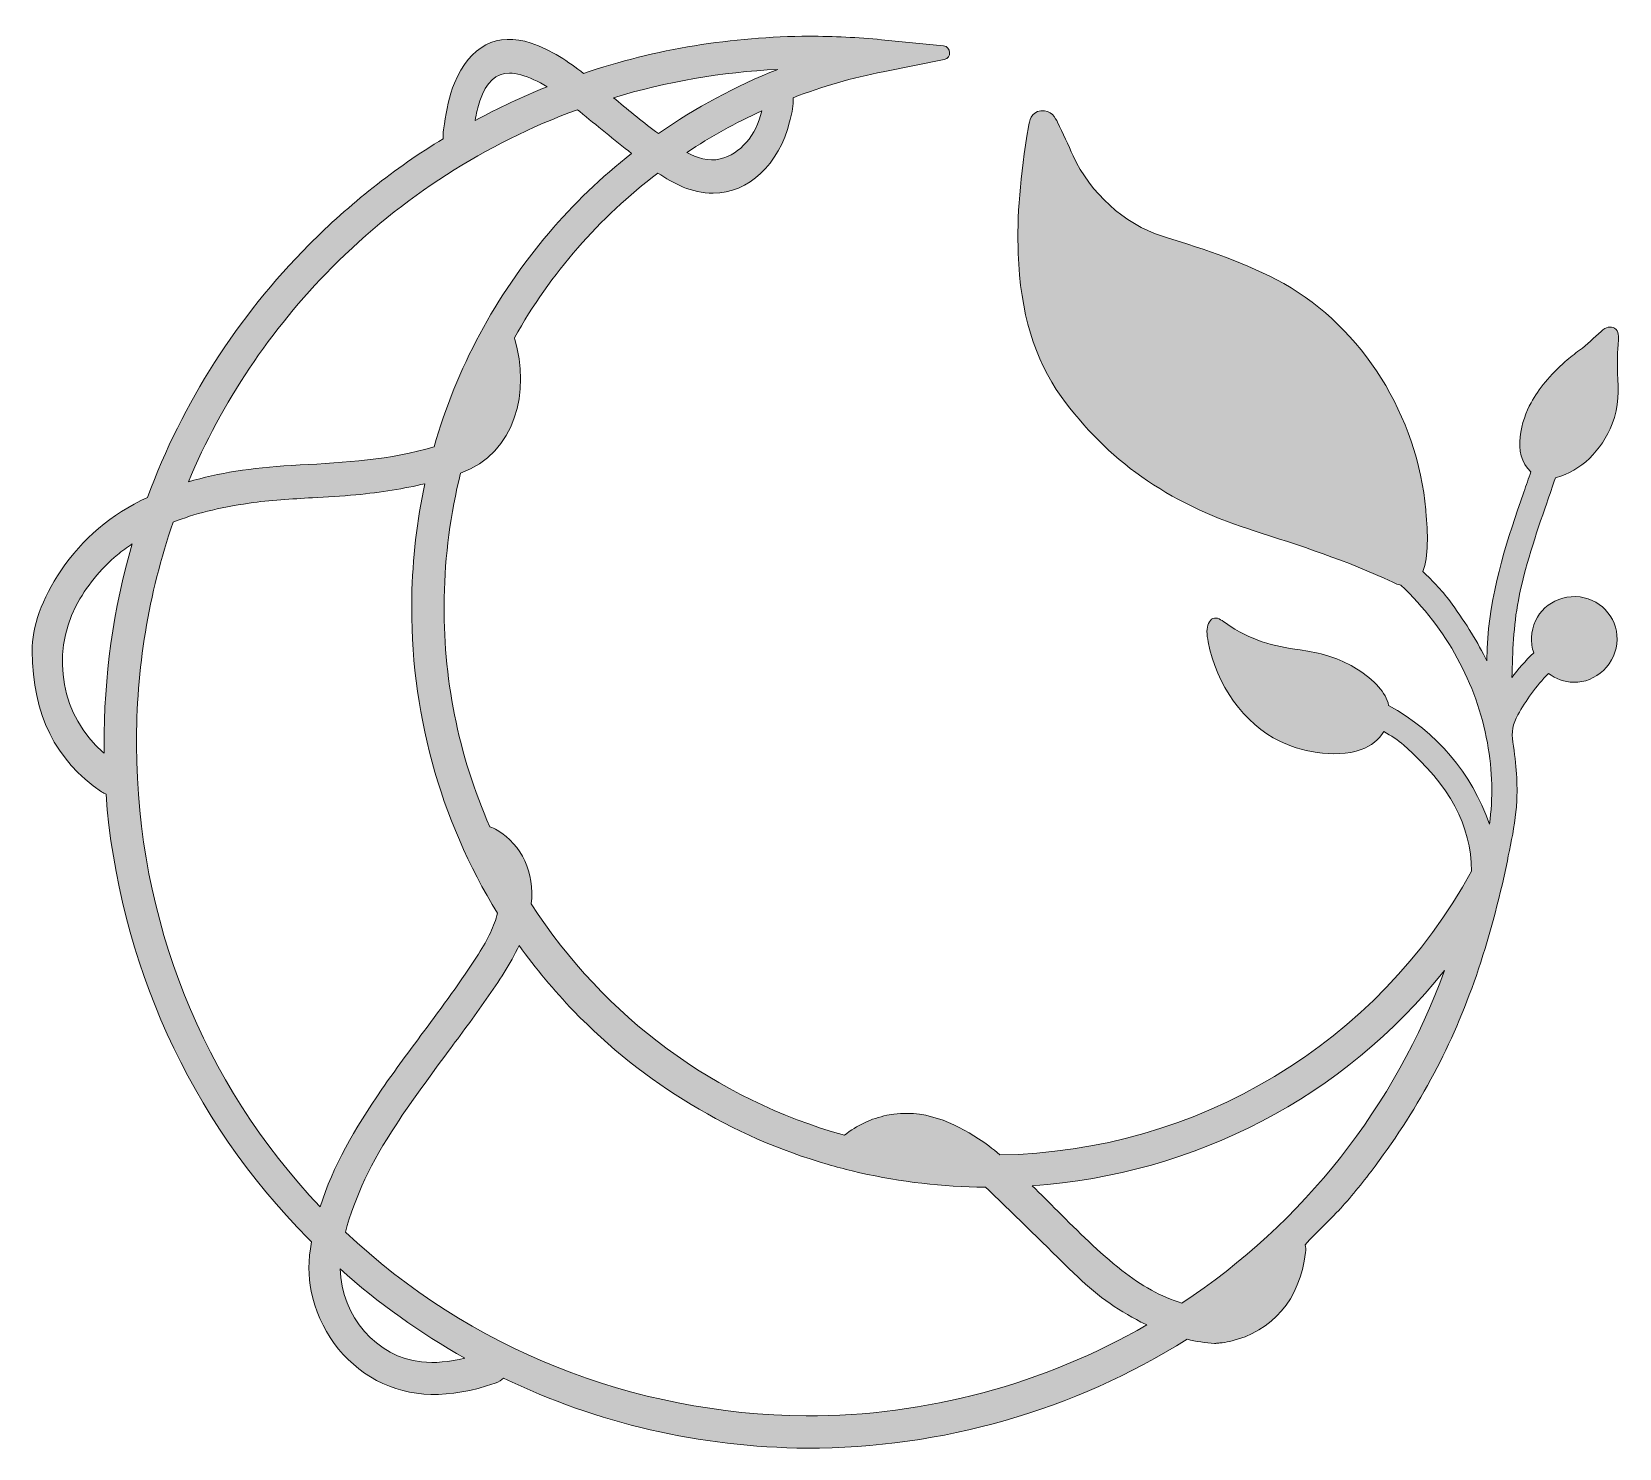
# Model space of a CAD drawing. Header units: inches. Extents: x -1.7 to 10.3, y -10.1 to 0.6.
import ezdxf

# ---------------------------------------------------------------- set-up
doc = ezdxf.new("R2010")
doc.units = ezdxf.units.IN
doc.header["$MEASUREMENT"] = 0
doc.layers.add('Layer 1', color=7, linetype='Continuous')

msp = doc.modelspace()

# ---------------------------------------------------------------- hatches: boundary and pattern name
at = {"layer": 'Layer 1', "true_color": 0xffffff}
h = msp.add_hatch(color=7, dxfattribs=at)
h.dxf.hatch_style = 2
edge = h.paths.add_edge_path()
edge.add_spline(control_points=[(10.303, -1.632), (10.275, -1.616), (10.238, -1.621), (10.201, -1.656), (10.148, -1.705), (10.098, -1.754), (10.037, -1.799), (10.002, -1.826), (9.964, -1.854), (9.93, -1.885), (9.816, -1.986), (9.729, -2.091), (9.671, -2.197), (9.602, -2.322), (9.519, -2.584), (9.67, -2.718), (9.652, -2.769), (9.635, -2.82), (9.617, -2.872), (9.617, -2.872), (9.591, -2.946), (9.591, -2.946), (9.478, -3.272), (9.355, -3.654), (9.34, -4.052), (9.34, -4.052), (9.337, -4.15), (9.337, -4.15), (9.269, -4.011), (9.182, -3.869), (9.074, -3.72), (9.007, -3.626), (8.929, -3.545), (8.852, -3.472), (8.898, -3.36), (8.89, -3.182), (8.876, -3.02), (8.876, -3.02), (8.875, -3.007), (8.875, -3.007), (8.814, -2.299), (8.393, -1.627), (7.802, -1.295), (7.52, -1.137), (7.207, -1.038), (6.905, -0.943), (6.905, -0.943), (6.876, -0.934), (6.876, -0.934), (6.596, -0.845), (6.334, -0.607), (6.208, -0.329), (6.17, -0.243), (6.13, -0.158), (6.09, -0.074), (6.075, -0.045), (6.042, 0.024), (5.963, 0.013), (5.888, 0.003), (5.877, -0.066), (5.87, -0.109), (5.806, -0.484), (5.782, -0.788), (5.792, -1.066), (5.808, -1.513), (5.914, -1.867), (6.117, -2.149), (6.462, -2.628), (6.925, -2.956), (7.534, -3.151), (7.534, -3.151), (7.554, -3.158), (7.554, -3.158), (7.925, -3.277), (8.276, -3.39), (8.625, -3.555), (8.647, -3.565), (8.667, -3.572), (8.687, -3.576), (9.036, -3.912), (9.257, -4.314), (9.341, -4.77), (9.38, -4.983), (9.385, -5.189), (9.356, -5.384), (9.219, -4.995), (8.963, -4.693), (8.594, -4.486), (8.572, -4.39), (8.492, -4.298), (8.35, -4.209), (8.246, -4.143), (8.123, -4.098), (7.983, -4.076), (7.983, -4.076), (7.924, -4.067), (7.924, -4.067), (7.715, -4.036), (7.557, -3.999), (7.359, -3.861), (7.328, -3.839), (7.294, -3.816), (7.265, -3.828), (7.235, -3.841), (7.221, -3.885), (7.22, -3.926), (7.219, -3.953), (7.224, -3.978), (7.229, -4.005), (7.289, -4.331), (7.502, -4.626), (7.771, -4.758), (7.906, -4.824), (8.182, -4.895), (8.387, -4.82), (8.463, -4.792), (8.52, -4.747), (8.558, -4.685), (8.612, -4.715), (8.663, -4.747), (8.708, -4.787), (9.059, -5.097), (9.218, -5.392), (9.221, -5.741), (8.512, -7.042), (7.147, -7.864), (5.654, -7.888), (5.596, -7.837), (5.544, -7.798), (5.492, -7.765), (5.306, -7.646), (5.079, -7.532), (4.799, -7.588), (4.679, -7.612), (4.571, -7.663), (4.479, -7.739), (3.503, -7.468), (2.663, -6.847), (2.109, -5.989), (2.134, -5.749), (2.041, -5.546), (1.851, -5.43), (1.833, -5.418), (1.814, -5.41), (1.796, -5.406), (1.555, -4.857), (1.439, -4.274), (1.45, -3.672), (1.456, -3.353), (1.497, -3.036), (1.574, -2.73), (1.995, -2.575), (2.1, -2.104), (1.984, -1.714), (1.983, -1.711), (1.982, -1.708), (1.981, -1.704), (2.256, -1.216), (2.621, -0.797), (3.067, -0.458), (3.182, -0.536), (3.32, -0.611), (3.485, -0.611), (3.485, -0.611), (3.485, -0.611), (3.485, -0.611), (3.751, -0.611), (3.983, -0.393), (4.063, -0.07), (4.063, -0.07), (4.067, -0.053), (4.067, -0.053), (4.08, -0.001), (4.094, 0.053), (4.089, 0.112), (4.309, 0.196), (4.539, 0.263), (4.771, 0.309), (4.771, 0.309), (5.232, 0.402), (5.232, 0.402), (5.29, 0.413), (5.286, 0.498), (5.227, 0.504), (5.227, 0.504), (4.759, 0.551), (4.759, 0.551), (4.58, 0.568), (4.395, 0.577), (4.211, 0.577), (3.626, 0.575), (3.051, 0.481), (2.504, 0.296), (2.393, 0.382), (2.261, 0.473), (2.108, 0.525), (1.851, 0.611), (1.645, 0.504), (1.527, 0.223), (1.486, 0.124), (1.469, 0.017), (1.452, -0.086), (1.452, -0.086), (1.445, -0.131), (1.445, -0.131), (1.441, -0.156), (1.44, -0.178), (1.443, -0.198), (1.076, -0.422), (0.734, -0.692), (0.428, -1), (-0.118, -1.55), (-0.529, -2.193), (-0.793, -2.912), (-1.071, -3.042), (-1.286, -3.224), (-1.45, -3.467), (-1.591, -3.676), (-1.67, -3.897), (-1.667, -4.074), (-1.661, -4.561), (-1.494, -4.899), (-1.141, -5.14), (-1.129, -5.147), (-1.118, -5.153), (-1.108, -5.157), (-1.016, -6.422), (-0.474, -7.615), (0.42, -8.52), (0.42, -8.52), (0.446, -8.546), (0.446, -8.546), (0.422, -8.686), (0.421, -8.805), (0.443, -8.918), (0.502, -9.207), (0.687, -9.459), (0.939, -9.594), (1.191, -9.728), (1.484, -9.735), (1.836, -9.615), (1.865, -9.605), (1.884, -9.591), (1.898, -9.576), (2.611, -9.92), (3.381, -10.099), (4.194, -10.107), (5.216, -10.107), (6.21, -9.822), (7.069, -9.283), (7.137, -9.299), (7.208, -9.309), (7.278, -9.314), (7.278, -9.314), (7.282, -9.314), (7.282, -9.314), (7.282, -9.314), (7.286, -9.314), (7.286, -9.314), (7.295, -9.313), (7.306, -9.311), (7.316, -9.31), (7.341, -9.308), (7.367, -9.305), (7.392, -9.299), (7.718, -9.223), (7.921, -8.983), (7.966, -8.625), (7.968, -8.605), (7.967, -8.586), (7.963, -8.568), (7.995, -8.53), (8.102, -8.423), (8.156, -8.369), (8.192, -8.333), (8.221, -8.304), (8.229, -8.295), (8.32, -8.192), (8.409, -8.083), (8.492, -7.972), (8.658, -7.75), (8.808, -7.514), (8.938, -7.27), (9.181, -6.813), (9.362, -6.287), (9.492, -5.663), (9.492, -5.663), (9.499, -5.625), (9.499, -5.625), (9.522, -5.517), (9.545, -5.405), (9.557, -5.292), (9.559, -5.269), (9.561, -5.245), (9.563, -5.221), (9.57, -5.084), (9.561, -4.935), (9.533, -4.764), (9.522, -4.691), (9.533, -4.625), (9.571, -4.558), (9.632, -4.447), (9.71, -4.341), (9.803, -4.244), (9.857, -4.285), (9.923, -4.309), (9.993, -4.311), (10.077, -4.313), (10.156, -4.281), (10.219, -4.221), (10.283, -4.159), (10.32, -4.074), (10.322, -3.988), (10.324, -3.812), (10.187, -3.669), (10.009, -3.663), (9.826, -3.66), (9.683, -3.79), (9.675, -3.973), (9.674, -4.012), (9.679, -4.051), (9.691, -4.088), (9.627, -4.151), (9.573, -4.213), (9.527, -4.275), (9.532, -4.083), (9.538, -3.885), (9.575, -3.693), (9.623, -3.441), (9.708, -3.194), (9.79, -2.955), (9.812, -2.892), (9.834, -2.828), (9.855, -2.765), (9.857, -2.764), (9.86, -2.764), (9.863, -2.763), (10.046, -2.712), (10.204, -2.56), (10.285, -2.356), (10.338, -2.224), (10.332, -2.098), (10.326, -1.975), (10.321, -1.888), (10.325, -1.815), (10.332, -1.72), (10.334, -1.706), (10.338, -1.652), (10.303, -1.632)], knot_values=[0, 0, 0, 0, 1, 1, 1, 2, 2, 2, 3, 3, 3, 4, 4, 4, 5, 5, 5, 6, 6, 6, 7, 7, 7, 8, 8, 8, 9, 9, 9, 10, 10, 10, 11, 11, 11, 12, 12, 12, 13, 13, 13, 14, 14, 14, 15, 15, 15, 16, 16, 16, 17, 17, 17, 18, 18, 18, 19, 19, 19, 20, 20, 20, 21, 21, 21, 22, 22, 22, 23, 23, 23, 24, 24, 24, 25, 25, 25, 26, 26, 26, 27, 27, 27, 28, 28, 28, 29, 29, 29, 30, 30, 30, 31, 31, 31, 32, 32, 32, 33, 33, 33, 34, 34, 34, 35, 35, 35, 36, 36, 36, 37, 37, 37, 38, 38, 38, 39, 39, 39, 40, 40, 40, 41, 41, 41, 42, 42, 42, 43, 43, 43, 44, 44, 44, 45, 45, 45, 46, 46, 46, 47, 47, 47, 48, 48, 48, 49, 49, 49, 50, 50, 50, 51, 51, 51, 52, 52, 52, 53, 53, 53, 54, 54, 54, 55, 55, 55, 56, 56, 56, 57, 57, 57, 58, 58, 58, 59, 59, 59, 60, 60, 60, 61, 61, 61, 62, 62, 62, 63, 63, 63, 64, 64, 64, 65, 65, 65, 66, 66, 66, 67, 67, 67, 68, 68, 68, 69, 69, 69, 70, 70, 70, 71, 71, 71, 72, 72, 72, 73, 73, 73, 74, 74, 74, 75, 75, 75, 76, 76, 76, 77, 77, 77, 78, 78, 78, 79, 79, 79, 80, 80, 80, 81, 81, 81, 82, 82, 82, 83, 83, 83, 84, 84, 84, 85, 85, 85, 86, 86, 86, 87, 87, 87, 88, 88, 88, 89, 89, 89, 90, 90, 90, 91, 91, 91, 92, 92, 92, 93, 93, 93, 94, 94, 94, 95, 95, 95, 96, 96, 96, 97, 97, 97, 98, 98, 98, 99, 99, 99, 100, 100, 100, 101, 101, 101, 102, 102, 102, 103, 103, 103, 104, 104, 104, 105, 105, 105, 106, 106, 106, 107, 107, 107, 108, 108, 108, 109, 109, 109, 110, 110, 110, 111, 111, 111, 112, 112, 112, 113, 113, 113, 114, 114, 114, 115, 115, 115, 116, 116, 116, 116], degree=3, periodic=1)
edge = h.paths.add_edge_path()
edge.add_spline(control_points=[(1.685, -0.06), (1.693, -0.008), (1.703, 0.041), (1.72, 0.089), (1.769, 0.23), (1.841, 0.298), (1.944, 0.298), (1.97, 0.298), (1.998, 0.294), (2.029, 0.285), (2.094, 0.266), (2.16, 0.236), (2.228, 0.195), (2.043, 0.121), (1.861, 0.035), (1.685, -0.06)], knot_values=[0, 0, 0, 0, 1, 1, 1, 2, 2, 2, 3, 3, 3, 4, 4, 4, 5, 5, 5, 5], degree=3, periodic=1)
edge = h.paths.add_edge_path()
edge.add_spline(control_points=[(3.852, 0.012), (3.81, -0.173), (3.69, -0.315), (3.538, -0.351), (3.447, -0.373), (3.361, -0.343), (3.286, -0.302), (3.465, -0.183), (3.655, -0.078), (3.852, 0.012)], knot_values=[0, 0, 0, 0, 1, 1, 1, 2, 2, 2, 3, 3, 3, 3], degree=3, periodic=1)
edge = h.paths.add_edge_path()
edge.add_spline(control_points=[(9.016, -6.492), (8.647, -7.515), (7.949, -8.402), (7.03, -9.01), (6.875, -8.961), (6.722, -8.877), (6.575, -8.761), (6.403, -8.625), (6.245, -8.467), (6.092, -8.314), (6.027, -8.249), (5.963, -8.185), (5.897, -8.121), (5.897, -8.121), (5.897, -8.121), (5.897, -8.121), (7.135, -8.035), (8.255, -7.448), (9.016, -6.492)], knot_values=[0, 0, 0, 0, 1, 1, 1, 2, 2, 2, 3, 3, 3, 4, 4, 4, 5, 5, 5, 6, 6, 6, 6], degree=3, periodic=1)
edge = h.paths.add_edge_path()
edge.add_spline(control_points=[(1.607, -9.425), (1.486, -9.455), (1.38, -9.464), (1.279, -9.454), (0.94, -9.42), (0.673, -9.107), (0.662, -8.75), (0.952, -9.009), (1.269, -9.236), (1.607, -9.425)], knot_values=[0, 0, 0, 0, 1, 1, 1, 2, 2, 2, 3, 3, 3, 3], degree=3, periodic=1)
edge = h.paths.add_edge_path()
edge.add_spline(control_points=[(-0.485, -2.795), (-0.232, -2.19), (0.133, -1.644), (0.601, -1.173), (1.133, -0.637), (1.758, -0.235), (2.459, 0.021), (2.459, 0.021), (2.475, 0.008), (2.475, 0.008), (2.603, -0.098), (2.735, -0.207), (2.868, -0.31), (2.639, -0.49), (2.428, -0.692), (2.242, -0.912), (1.835, -1.391), (1.543, -1.935), (1.373, -2.53), (1.043, -2.629), (0.696, -2.648), (0.361, -2.667), (0.361, -2.667), (0.294, -2.671), (0.294, -2.671), (-0.01, -2.688), (-0.26, -2.728), (-0.485, -2.795)], knot_values=[0, 0, 0, 0, 1, 1, 1, 2, 2, 2, 3, 3, 3, 4, 4, 4, 5, 5, 5, 6, 6, 6, 7, 7, 7, 8, 8, 8, 9, 9, 9, 9], degree=3, periodic=1)
edge = h.paths.add_edge_path()
edge.add_spline(control_points=[(0.453, -2.915), (0.561, -2.91), (0.673, -2.903), (0.782, -2.893), (0.976, -2.874), (1.147, -2.846), (1.304, -2.809), (1.244, -3.088), (1.211, -3.376), (1.205, -3.667), (1.189, -4.52), (1.414, -5.346), (1.854, -6.059), (1.828, -6.156), (1.783, -6.252), (1.709, -6.368), (1.58, -6.571), (1.434, -6.767), (1.294, -6.956), (1.189, -7.097), (1.08, -7.243), (0.979, -7.391), (0.77, -7.697), (0.609, -7.969), (0.512, -8.28), (-0.378, -7.343), (-0.871, -6.107), (-0.878, -4.791), (-0.878, -4.791), (-0.878, -4.791), (-0.878, -4.791), (-0.88, -4.211), (-0.787, -3.642), (-0.601, -3.1), (-0.44, -3.036), (-0.256, -2.99), (-0.025, -2.956), (0.133, -2.933), (0.296, -2.924), (0.453, -2.915)], knot_values=[0, 0, 0, 0, 1, 1, 1, 2, 2, 2, 3, 3, 3, 4, 4, 4, 5, 5, 5, 6, 6, 6, 7, 7, 7, 8, 8, 8, 9, 9, 9, 10, 10, 10, 11, 11, 11, 12, 12, 12, 13, 13, 13, 13], degree=3, periodic=1)
edge = h.paths.add_edge_path()
edge.add_spline(control_points=[(6.765, -9.174), (5.984, -9.625), (5.097, -9.863), (4.188, -9.863), (2.874, -9.849), (1.638, -9.355), (0.703, -8.471), (0.775, -8.204), (0.897, -7.945), (1.086, -7.659), (1.211, -7.469), (1.348, -7.284), (1.48, -7.106), (1.576, -6.977), (1.674, -6.844), (1.768, -6.71), (1.864, -6.573), (1.951, -6.445), (2.016, -6.302), (2.141, -6.477), (2.28, -6.643), (2.429, -6.798), (2.961, -7.348), (3.626, -7.75), (4.354, -7.96), (4.415, -7.978), (4.476, -7.994), (4.537, -8.009), (4.844, -8.083), (5.162, -8.124), (5.48, -8.132), (5.502, -8.132), (5.524, -8.134), (5.545, -8.132), (5.545, -8.132), (5.569, -8.155), (5.569, -8.155), (5.785, -8.364), (5.999, -8.573), (6.213, -8.783), (6.365, -8.934), (6.536, -9.058), (6.72, -9.152), (6.735, -9.16), (6.75, -9.167), (6.765, -9.174)], knot_values=[0, 0, 0, 0, 1, 1, 1, 2, 2, 2, 3, 3, 3, 4, 4, 4, 5, 5, 5, 6, 6, 6, 7, 7, 7, 8, 8, 8, 9, 9, 9, 10, 10, 10, 11, 11, 11, 12, 12, 12, 13, 13, 13, 14, 14, 14, 15, 15, 15, 15], degree=3, periodic=1)
edge = h.paths.add_edge_path()
edge.add_spline(control_points=[(2.731, 0.112), (3.133, 0.234), (3.549, 0.306), (3.973, 0.326), (3.655, 0.2), (3.353, 0.037), (3.07, -0.16), (2.96, -0.079), (2.852, 0.011), (2.748, 0.098), (2.748, 0.098), (2.731, 0.112), (2.731, 0.112)], knot_values=[0, 0, 0, 0, 1, 1, 1, 2, 2, 2, 3, 3, 3, 4, 4, 4, 4], degree=3, periodic=1)
edge = h.paths.add_edge_path()
edge.add_spline(control_points=[(-1.121, -4.847), (-1.125, -4.844), (-1.128, -4.842), (-1.131, -4.839), (-1.442, -4.572), (-1.529, -4.108), (-1.336, -3.736), (-1.258, -3.586), (-1.152, -3.455), (-1.022, -3.347), (-0.986, -3.317), (-0.948, -3.289), (-0.909, -3.263), (-1.053, -3.757), (-1.125, -4.271), (-1.122, -4.792), (-1.122, -4.81), (-1.122, -4.829), (-1.121, -4.847)], knot_values=[0, 0, 0, 0, 1, 1, 1, 2, 2, 2, 3, 3, 3, 4, 4, 4, 5, 5, 5, 6, 6, 6, 6], degree=3, periodic=1)

# ---------------------------------------------------------------- linework, layer by layer
at = {"layer": 'Layer 1', "lineweight": 0}
for points, knots in [([(10.303, -1.632), (10.275, -1.616), (10.238, -1.621), (10.201, -1.656), (10.148, -1.705), (10.098, -1.754), (10.037, -1.799), (10.002, -1.826), (9.964, -1.854), (9.93, -1.885), (9.816, -1.986), (9.729, -2.091), (9.671, -2.197), (9.602, -2.322), (9.519, -2.584), (9.67, -2.718), (9.652, -2.769), (9.635, -2.82), (9.617, -2.872), (9.617, -2.872), (9.591, -2.946), (9.591, -2.946), (9.478, -3.272), (9.355, -3.654), (9.34, -4.052), (9.34, -4.052), (9.337, -4.15), (9.337, -4.15), (9.269, -4.011), (9.182, -3.869), (9.074, -3.72), (9.007, -3.626), (8.929, -3.545), (8.852, -3.472), (8.898, -3.36), (8.89, -3.182), (8.876, -3.02), (8.876, -3.02), (8.875, -3.007), (8.875, -3.007), (8.814, -2.299), (8.393, -1.627), (7.802, -1.295), (7.52, -1.137), (7.207, -1.038), (6.905, -0.943), (6.905, -0.943), (6.876, -0.934), (6.876, -0.934), (6.596, -0.845), (6.334, -0.607), (6.208, -0.329), (6.17, -0.243), (6.13, -0.158), (6.09, -0.074), (6.075, -0.045), (6.042, 0.024), (5.963, 0.013), (5.888, 0.003), (5.877, -0.066), (5.87, -0.109), (5.806, -0.484), (5.782, -0.788), (5.792, -1.066), (5.808, -1.513), (5.914, -1.867), (6.117, -2.149), (6.462, -2.628), (6.925, -2.956), (7.534, -3.151), (7.534, -3.151), (7.554, -3.158), (7.554, -3.158), (7.925, -3.277), (8.276, -3.39), (8.625, -3.555), (8.647, -3.565), (8.667, -3.572), (8.687, -3.576), (9.036, -3.912), (9.257, -4.314), (9.341, -4.77), (9.38, -4.983), (9.385, -5.189), (9.356, -5.384), (9.219, -4.995), (8.963, -4.693), (8.594, -4.486), (8.572, -4.39), (8.492, -4.298), (8.35, -4.209), (8.246, -4.143), (8.123, -4.098), (7.983, -4.076), (7.983, -4.076), (7.924, -4.067), (7.924, -4.067), (7.715, -4.036), (7.557, -3.999), (7.359, -3.861), (7.328, -3.839), (7.294, -3.816), (7.265, -3.828), (7.235, -3.841), (7.221, -3.885), (7.22, -3.926), (7.219, -3.953), (7.224, -3.978), (7.229, -4.005), (7.289, -4.331), (7.502, -4.626), (7.771, -4.758), (7.906, -4.824), (8.182, -4.895), (8.387, -4.82), (8.463, -4.792), (8.52, -4.747), (8.558, -4.685), (8.612, -4.715), (8.663, -4.747), (8.708, -4.787), (9.059, -5.097), (9.218, -5.392), (9.221, -5.741), (8.512, -7.042), (7.147, -7.864), (5.654, -7.888), (5.596, -7.837), (5.544, -7.798), (5.492, -7.765), (5.306, -7.646), (5.079, -7.532), (4.799, -7.588), (4.679, -7.612), (4.571, -7.663), (4.479, -7.739), (3.503, -7.468), (2.663, -6.847), (2.109, -5.989), (2.134, -5.749), (2.041, -5.546), (1.851, -5.43), (1.833, -5.418), (1.814, -5.41), (1.796, -5.406), (1.555, -4.857), (1.439, -4.274), (1.45, -3.672), (1.456, -3.353), (1.497, -3.036), (1.574, -2.73), (1.995, -2.575), (2.1, -2.104), (1.984, -1.714), (1.983, -1.711), (1.982, -1.708), (1.981, -1.704), (2.256, -1.216), (2.621, -0.797), (3.067, -0.458), (3.182, -0.536), (3.32, -0.611), (3.485, -0.611), (3.485, -0.611), (3.485, -0.611), (3.485, -0.611), (3.751, -0.611), (3.983, -0.393), (4.063, -0.07), (4.063, -0.07), (4.067, -0.053), (4.067, -0.053), (4.08, -0.001), (4.094, 0.053), (4.089, 0.112), (4.309, 0.196), (4.539, 0.263), (4.771, 0.309), (4.771, 0.309), (5.232, 0.402), (5.232, 0.402), (5.29, 0.413), (5.286, 0.498), (5.227, 0.504), (5.227, 0.504), (4.759, 0.551), (4.759, 0.551), (4.58, 0.568), (4.395, 0.577), (4.211, 0.577), (3.626, 0.575), (3.051, 0.481), (2.504, 0.296), (2.393, 0.382), (2.261, 0.473), (2.108, 0.525), (1.851, 0.611), (1.645, 0.504), (1.527, 0.223), (1.486, 0.124), (1.469, 0.017), (1.452, -0.086), (1.452, -0.086), (1.445, -0.131), (1.445, -0.131), (1.441, -0.156), (1.44, -0.178), (1.443, -0.198), (1.076, -0.422), (0.734, -0.692), (0.428, -1), (-0.118, -1.55), (-0.529, -2.193), (-0.793, -2.912), (-1.071, -3.042), (-1.286, -3.224), (-1.45, -3.467), (-1.591, -3.676), (-1.67, -3.897), (-1.667, -4.074), (-1.661, -4.561), (-1.494, -4.899), (-1.141, -5.14), (-1.129, -5.147), (-1.118, -5.153), (-1.108, -5.157), (-1.016, -6.422), (-0.474, -7.615), (0.42, -8.52), (0.42, -8.52), (0.446, -8.546), (0.446, -8.546), (0.422, -8.686), (0.421, -8.805), (0.443, -8.918), (0.502, -9.207), (0.687, -9.459), (0.939, -9.594), (1.191, -9.728), (1.484, -9.735), (1.836, -9.615), (1.865, -9.605), (1.884, -9.591), (1.898, -9.576), (2.611, -9.92), (3.381, -10.099), (4.194, -10.107), (5.216, -10.107), (6.21, -9.822), (7.069, -9.283), (7.137, -9.299), (7.208, -9.309), (7.278, -9.314), (7.278, -9.314), (7.282, -9.314), (7.282, -9.314), (7.282, -9.314), (7.286, -9.314), (7.286, -9.314), (7.295, -9.313), (7.306, -9.311), (7.316, -9.31), (7.341, -9.308), (7.367, -9.305), (7.392, -9.299), (7.718, -9.223), (7.921, -8.983), (7.966, -8.625), (7.968, -8.605), (7.967, -8.586), (7.963, -8.568), (7.995, -8.53), (8.102, -8.423), (8.156, -8.369), (8.192, -8.333), (8.221, -8.304), (8.229, -8.295), (8.32, -8.192), (8.409, -8.083), (8.492, -7.972), (8.658, -7.75), (8.808, -7.514), (8.938, -7.27), (9.181, -6.813), (9.362, -6.287), (9.492, -5.663), (9.492, -5.663), (9.499, -5.625), (9.499, -5.625), (9.522, -5.517), (9.545, -5.405), (9.557, -5.292), (9.559, -5.269), (9.561, -5.245), (9.563, -5.221), (9.57, -5.084), (9.561, -4.935), (9.533, -4.764), (9.522, -4.691), (9.533, -4.625), (9.571, -4.558), (9.632, -4.447), (9.71, -4.341), (9.803, -4.244), (9.857, -4.285), (9.923, -4.309), (9.993, -4.311), (10.077, -4.313), (10.156, -4.281), (10.219, -4.221), (10.283, -4.159), (10.32, -4.074), (10.322, -3.988), (10.324, -3.812), (10.187, -3.669), (10.009, -3.663), (9.826, -3.66), (9.683, -3.79), (9.675, -3.973), (9.674, -4.012), (9.679, -4.051), (9.691, -4.088), (9.627, -4.151), (9.573, -4.213), (9.527, -4.275), (9.532, -4.083), (9.538, -3.885), (9.575, -3.693), (9.623, -3.441), (9.708, -3.194), (9.79, -2.955), (9.812, -2.892), (9.834, -2.828), (9.855, -2.765), (9.857, -2.764), (9.86, -2.764), (9.863, -2.763), (10.046, -2.712), (10.204, -2.56), (10.285, -2.356), (10.338, -2.224), (10.332, -2.098), (10.326, -1.975), (10.321, -1.888), (10.325, -1.815), (10.332, -1.72), (10.334, -1.706), (10.338, -1.652), (10.303, -1.632)], [0, 0, 0, 0, 1, 1, 1, 2, 2, 2, 3, 3, 3, 4, 4, 4, 5, 5, 5, 6, 6, 6, 7, 7, 7, 8, 8, 8, 9, 9, 9, 10, 10, 10, 11, 11, 11, 12, 12, 12, 13, 13, 13, 14, 14, 14, 15, 15, 15, 16, 16, 16, 17, 17, 17, 18, 18, 18, 19, 19, 19, 20, 20, 20, 21, 21, 21, 22, 22, 22, 23, 23, 23, 24, 24, 24, 25, 25, 25, 26, 26, 26, 27, 27, 27, 28, 28, 28, 29, 29, 29, 30, 30, 30, 31, 31, 31, 32, 32, 32, 33, 33, 33, 34, 34, 34, 35, 35, 35, 36, 36, 36, 37, 37, 37, 38, 38, 38, 39, 39, 39, 40, 40, 40, 41, 41, 41, 42, 42, 42, 43, 43, 43, 44, 44, 44, 45, 45, 45, 46, 46, 46, 47, 47, 47, 48, 48, 48, 49, 49, 49, 50, 50, 50, 51, 51, 51, 52, 52, 52, 53, 53, 53, 54, 54, 54, 55, 55, 55, 56, 56, 56, 57, 57, 57, 58, 58, 58, 59, 59, 59, 60, 60, 60, 61, 61, 61, 62, 62, 62, 63, 63, 63, 64, 64, 64, 65, 65, 65, 66, 66, 66, 67, 67, 67, 68, 68, 68, 69, 69, 69, 70, 70, 70, 71, 71, 71, 72, 72, 72, 73, 73, 73, 74, 74, 74, 75, 75, 75, 76, 76, 76, 77, 77, 77, 78, 78, 78, 79, 79, 79, 80, 80, 80, 81, 81, 81, 82, 82, 82, 83, 83, 83, 84, 84, 84, 85, 85, 85, 86, 86, 86, 87, 87, 87, 88, 88, 88, 89, 89, 89, 90, 90, 90, 91, 91, 91, 92, 92, 92, 93, 93, 93, 94, 94, 94, 95, 95, 95, 96, 96, 96, 97, 97, 97, 98, 98, 98, 99, 99, 99, 100, 100, 100, 101, 101, 101, 102, 102, 102, 103, 103, 103, 104, 104, 104, 105, 105, 105, 106, 106, 106, 107, 107, 107, 108, 108, 108, 109, 109, 109, 110, 110, 110, 111, 111, 111, 112, 112, 112, 113, 113, 113, 114, 114, 114, 115, 115, 115, 116, 116, 116, 116]), ([(1.685, -0.06), (1.693, -0.008), (1.703, 0.041), (1.72, 0.089), (1.769, 0.23), (1.841, 0.298), (1.944, 0.298), (1.97, 0.298), (1.998, 0.294), (2.029, 0.285), (2.094, 0.266), (2.16, 0.236), (2.228, 0.195), (2.043, 0.121), (1.861, 0.035), (1.685, -0.06)], [0, 0, 0, 0, 1, 1, 1, 2, 2, 2, 3, 3, 3, 4, 4, 4, 5, 5, 5, 5]), ([(2.731, 0.112), (3.133, 0.234), (3.549, 0.306), (3.973, 0.326), (3.655, 0.2), (3.353, 0.037), (3.07, -0.16), (2.96, -0.079), (2.852, 0.011), (2.748, 0.098), (2.748, 0.098), (2.731, 0.112), (2.731, 0.112)], [0, 0, 0, 0, 1, 1, 1, 2, 2, 2, 3, 3, 3, 4, 4, 4, 4]), ([(-0.485, -2.795), (-0.232, -2.19), (0.133, -1.644), (0.601, -1.173), (1.133, -0.637), (1.758, -0.235), (2.459, 0.021), (2.459, 0.021), (2.475, 0.008), (2.475, 0.008), (2.603, -0.098), (2.735, -0.207), (2.868, -0.31), (2.639, -0.49), (2.428, -0.692), (2.242, -0.912), (1.835, -1.391), (1.543, -1.935), (1.373, -2.53), (1.043, -2.629), (0.696, -2.648), (0.361, -2.667), (0.361, -2.667), (0.294, -2.671), (0.294, -2.671), (-0.01, -2.688), (-0.26, -2.728), (-0.485, -2.795)], [0, 0, 0, 0, 1, 1, 1, 2, 2, 2, 3, 3, 3, 4, 4, 4, 5, 5, 5, 6, 6, 6, 7, 7, 7, 8, 8, 8, 9, 9, 9, 9]), ([(3.852, 0.012), (3.81, -0.173), (3.69, -0.315), (3.538, -0.351), (3.447, -0.373), (3.361, -0.343), (3.286, -0.302), (3.465, -0.183), (3.655, -0.078), (3.852, 0.012)], [0, 0, 0, 0, 1, 1, 1, 2, 2, 2, 3, 3, 3, 3]), ([(0.453, -2.915), (0.561, -2.91), (0.673, -2.903), (0.782, -2.893), (0.976, -2.874), (1.147, -2.846), (1.304, -2.809), (1.244, -3.088), (1.211, -3.376), (1.205, -3.667), (1.189, -4.52), (1.414, -5.346), (1.854, -6.059), (1.828, -6.156), (1.783, -6.252), (1.709, -6.368), (1.58, -6.571), (1.434, -6.767), (1.294, -6.956), (1.189, -7.097), (1.08, -7.243), (0.979, -7.391), (0.77, -7.697), (0.609, -7.969), (0.512, -8.28), (-0.378, -7.343), (-0.871, -6.107), (-0.878, -4.791), (-0.878, -4.791), (-0.878, -4.791), (-0.878, -4.791), (-0.88, -4.211), (-0.787, -3.642), (-0.601, -3.1), (-0.44, -3.036), (-0.256, -2.99), (-0.025, -2.956), (0.133, -2.933), (0.296, -2.924), (0.453, -2.915)], [0, 0, 0, 0, 1, 1, 1, 2, 2, 2, 3, 3, 3, 4, 4, 4, 5, 5, 5, 6, 6, 6, 7, 7, 7, 8, 8, 8, 9, 9, 9, 10, 10, 10, 11, 11, 11, 12, 12, 12, 13, 13, 13, 13]), ([(-1.121, -4.847), (-1.125, -4.844), (-1.128, -4.842), (-1.131, -4.839), (-1.442, -4.572), (-1.529, -4.108), (-1.336, -3.736), (-1.258, -3.586), (-1.152, -3.455), (-1.022, -3.347), (-0.986, -3.317), (-0.948, -3.289), (-0.909, -3.263), (-1.053, -3.757), (-1.125, -4.271), (-1.122, -4.792), (-1.122, -4.81), (-1.122, -4.829), (-1.121, -4.847)], [0, 0, 0, 0, 1, 1, 1, 2, 2, 2, 3, 3, 3, 4, 4, 4, 5, 5, 5, 6, 6, 6, 6]), ([(6.765, -9.174), (5.984, -9.625), (5.097, -9.863), (4.188, -9.863), (2.874, -9.849), (1.638, -9.355), (0.703, -8.471), (0.775, -8.204), (0.897, -7.945), (1.086, -7.659), (1.211, -7.469), (1.348, -7.284), (1.48, -7.106), (1.576, -6.977), (1.674, -6.844), (1.768, -6.71), (1.864, -6.573), (1.951, -6.445), (2.016, -6.302), (2.141, -6.477), (2.28, -6.643), (2.429, -6.798), (2.961, -7.348), (3.626, -7.75), (4.354, -7.96), (4.415, -7.978), (4.476, -7.994), (4.537, -8.009), (4.844, -8.083), (5.162, -8.124), (5.48, -8.132), (5.502, -8.132), (5.524, -8.134), (5.545, -8.132), (5.545, -8.132), (5.569, -8.155), (5.569, -8.155), (5.785, -8.364), (5.999, -8.573), (6.213, -8.783), (6.365, -8.934), (6.536, -9.058), (6.72, -9.152), (6.735, -9.16), (6.75, -9.167), (6.765, -9.174)], [0, 0, 0, 0, 1, 1, 1, 2, 2, 2, 3, 3, 3, 4, 4, 4, 5, 5, 5, 6, 6, 6, 7, 7, 7, 8, 8, 8, 9, 9, 9, 10, 10, 10, 11, 11, 11, 12, 12, 12, 13, 13, 13, 14, 14, 14, 15, 15, 15, 15]), ([(9.016, -6.492), (8.647, -7.515), (7.949, -8.402), (7.03, -9.01), (6.875, -8.961), (6.722, -8.877), (6.575, -8.761), (6.403, -8.625), (6.245, -8.467), (6.092, -8.314), (6.027, -8.249), (5.963, -8.185), (5.897, -8.121), (5.897, -8.121), (5.897, -8.121), (5.897, -8.121), (7.135, -8.035), (8.255, -7.448), (9.016, -6.492)], [0, 0, 0, 0, 1, 1, 1, 2, 2, 2, 3, 3, 3, 4, 4, 4, 5, 5, 5, 6, 6, 6, 6]), ([(1.607, -9.425), (1.486, -9.455), (1.38, -9.464), (1.279, -9.454), (0.94, -9.42), (0.673, -9.107), (0.662, -8.75), (0.952, -9.009), (1.269, -9.236), (1.607, -9.425)], [0, 0, 0, 0, 1, 1, 1, 2, 2, 2, 3, 3, 3, 3])]:
    msp.add_open_spline(points, degree=3, knots=knots, dxfattribs=at)

doc.saveas('drawing.dxf')
